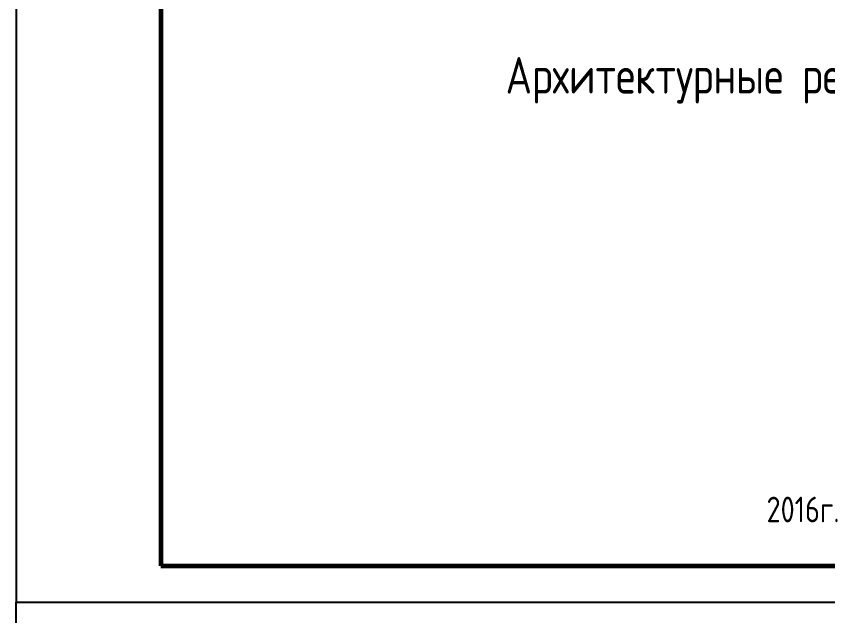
# Model space of a CAD drawing. Extents: x -12289450 to -10763036, y -7834513 to -6150123.
# Drawn here: x -11267018 to -11255908, y -7672449 to -7664244 of the extents above; entities that cross this region are included whole.
import ezdxf

# ---------------------------------------------------------------- set-up
doc = ezdxf.new("R2010")
doc.units = 0
doc.header["$LTSCALE"] = 25
doc.layers.add('1TABL', color=7, linetype='Continuous')
doc.layers.add('Новое', color=51, linetype='Continuous')
doc.layers.add('тонк', color=7, linetype='Continuous', lineweight=20)
doc.styles.add('GOST 2.304', font='cs_gost2304.shx')

msp = doc.modelspace()

# ---------------------------------------------------------------- linework, layer by layer
at = {"linetype": 'Continuous', "lineweight": 60, "ltscale": 75}
for p, q in [((-11265038.5, -7643061.3), (-11265038.5, -7671766.3)), ((-11265038.5, -7671766.3), (-11246723.5, -7671766.3))]:
    msp.add_line(p, q, dxfattribs=at)
at = {"linetype": 'Continuous', "lineweight": 25, "ltscale": 75}
msp.add_lwpolyline([(-11267018.5, -7642561.3), (-11267018.5, -7672261.3)], dxfattribs=at)
at = {"color": 0, "linetype": 'Continuous', "ltscale": 5}
msp.add_lwpolyline([(-11267018.5, -7672261.3), (-11246228.5, -7672261.3), (-11246228.5, -7642561.3), (-11267018.5, -7642561.3)], close=True, dxfattribs=at)
msp.add_lwpolyline([(-11267018.5, -7672261.3), (-11246228.5, -7672261.3), (-11246228.5, -7642561.3), (-11267018.5, -7642561.3)], close=True, dxfattribs=at)
at = {"layer": 'Новое', "color": 7, "linetype": 'Continuous'}
msp.add_line((-11267018.5, -7657411.2), (-11267018.5, -7672261.2), dxfattribs=at)
msp.add_lwpolyline([(-11267018.5, -7672261.3), (-11235518.6, -7672261.3), (-11235518.6, -7694536.2), (-11267018.5, -7694536.2)], close=True, dxfattribs=at)
msp.add_lwpolyline([(-11267018.5, -7672261.3), (-11235518.6, -7672261.3), (-11235518.6, -7694536.2), (-11267018.5, -7694536.2)], close=True, dxfattribs=at)
at = {"layer": 'тонк', "lineweight": 20}
msp.add_line((-11267018.5, -7657411.2), (-11267018.5, -7672261.2), dxfattribs=at)

# ---------------------------------------------------------------- texts
at = {"lineweight": 25, "ltscale": 75, "style": 'GOST 2.304'}
msp.add_text('Архитектурные решения', height=500, dxfattribs=at).set_placement((-11260319, -7665302.9))
at = {"layer": '1TABL', "linetype": 'Continuous', "lineweight": 25, "ltscale": 10, "insert": (-11256746.6, -7670819.6), "char_height": 350, "width": 4496.8, "attachment_point": 1, "style": 'GOST 2.304'}
msp.add_mtext('2016г.', dxfattribs=at)

doc.saveas('drawing.dxf')
